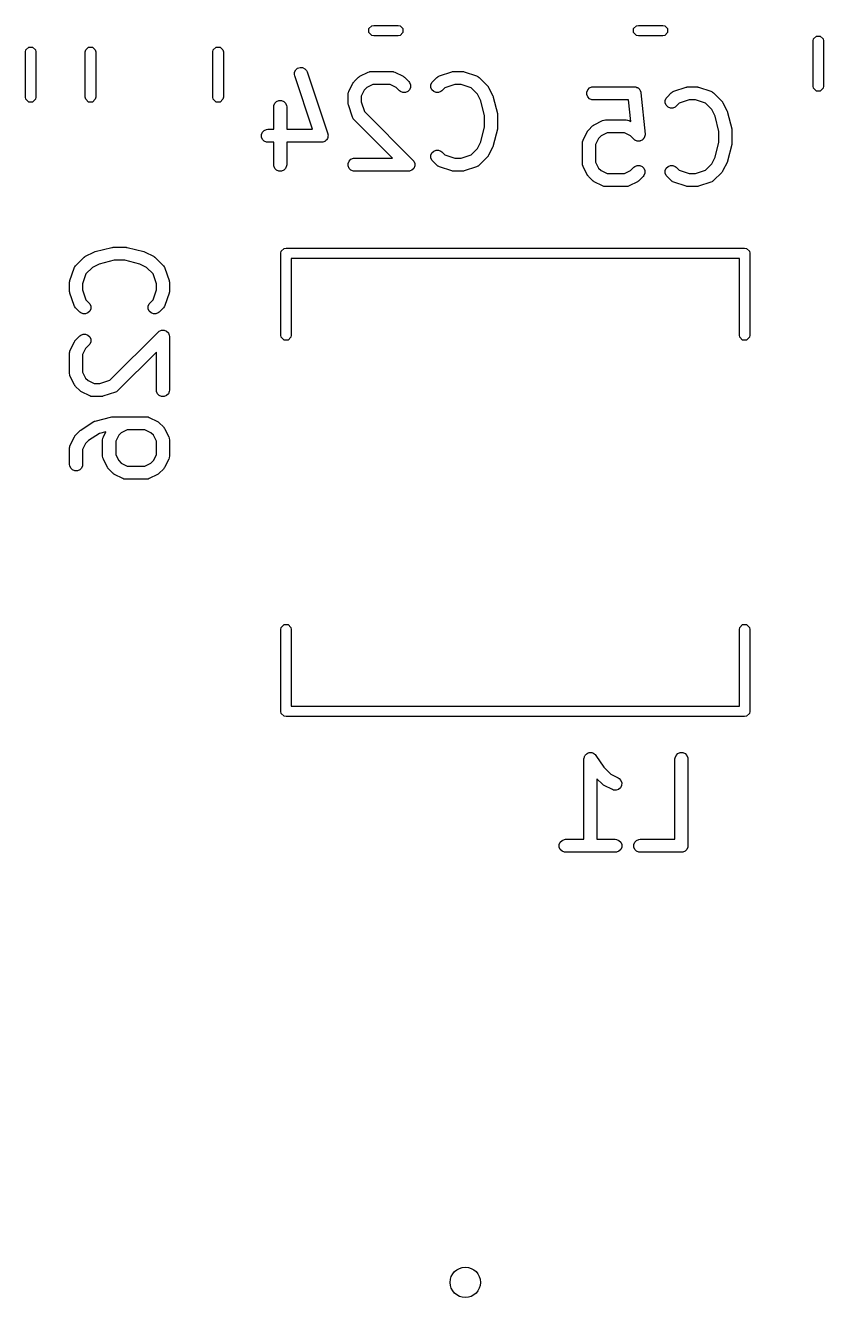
# Model space of a CAD drawing. Extents: x 0.21 to 3.35, y 0.3 to 2.56.
# Drawn here: x 1.012 to 1.373, y 0.405 to 0.982 of the extents above; entities that cross this region are included whole.
import ezdxf

# ---------------------------------------------------------------- set-up
doc = ezdxf.new("R2010")
doc.units = 0
doc.header["$MEASUREMENT"] = 0
doc.layers.add('BLACK', color=7, linetype='CONTINUOUS')

msp = doc.modelspace()

# ---------------------------------------------------------------- linework, layer by layer
at = {"layer": 'BLACK', "linetype": 'CONTINUOUS'}
for p, q in [((1.16728, 0.98083), (1.16856, 0.9821)), ((1.16856, 0.9821), (1.16947, 0.98228)), ((1.16947, 0.98228), (1.18053, 0.98228)), ((1.18053, 0.98228), (1.18144, 0.9821)), ((1.18144, 0.9821), (1.18272, 0.98083)), ((1.28728, 0.98083), (1.28856, 0.9821)), ((1.28856, 0.9821), (1.28947, 0.98228)), ((1.28947, 0.98228), (1.30053, 0.98228)), ((1.30053, 0.98228), (1.30144, 0.9821)), ((1.30144, 0.9821), (1.30272, 0.98083)), ((1.16728, 0.97902), (1.16728, 0.98083)), ((1.16856, 0.97774), (1.16728, 0.97902)), ((1.16947, 0.97756), (1.16856, 0.97774)), ((1.18053, 0.97756), (1.16947, 0.97756)), ((1.18144, 0.97774), (1.18053, 0.97756)), ((1.18272, 0.97902), (1.18144, 0.97774)), ((1.18272, 0.98083), (1.18272, 0.97902)), ((1.28728, 0.97902), (1.28728, 0.98083)), ((1.28856, 0.97774), (1.28728, 0.97902)), ((1.28947, 0.97756), (1.28856, 0.97774)), ((1.30053, 0.97756), (1.28947, 0.97756)), ((1.30144, 0.97774), (1.30053, 0.97756)), ((1.30272, 0.97902), (1.30144, 0.97774)), ((1.30272, 0.98083), (1.30272, 0.97902)), ((1.3687, 0.97529), (1.36888, 0.97619)), ((1.36888, 0.97619), (1.37016, 0.97747)), ((1.37016, 0.97747), (1.37197, 0.97747)), ((1.37197, 0.97747), (1.37325, 0.97619)), ((1.37325, 0.97619), (1.37343, 0.97529)), ((1.01157, 0.97029), (1.01175, 0.97119)), ((1.01157, 0.94971), (1.01157, 0.97029)), ((1.01175, 0.97119), (1.01303, 0.97247)), ((1.01303, 0.97247), (1.01484, 0.97247)), ((1.01484, 0.97247), (1.01612, 0.97119)), ((1.01612, 0.97119), (1.0163, 0.97029)), ((1.0163, 0.97029), (1.0163, 0.94971)), ((1.0387, 0.97029), (1.03888, 0.97119)), ((1.0387, 0.94971), (1.0387, 0.97029)), ((1.03888, 0.97119), (1.04016, 0.97247)), ((1.04016, 0.97247), (1.04197, 0.97247)), ((1.04197, 0.97247), (1.04325, 0.97119)), ((1.04325, 0.97119), (1.04343, 0.97029)), ((1.04343, 0.97029), (1.04343, 0.94971)), ((1.09657, 0.97029), (1.09675, 0.97119)), ((1.09657, 0.94971), (1.09657, 0.97029)), ((1.09675, 0.97119), (1.09803, 0.97247)), ((1.09803, 0.97247), (1.09984, 0.97247)), ((1.09984, 0.97247), (1.10112, 0.97119)), ((1.10112, 0.97119), (1.1013, 0.97029)), ((1.1013, 0.97029), (1.1013, 0.94971)), ((1.3687, 0.95471), (1.3687, 0.97529)), ((1.37343, 0.97529), (1.37343, 0.95471)), ((1.13351, 0.95997), (1.13359, 0.96112)), ((1.13364, 0.9594), (1.13351, 0.95997)), ((1.13359, 0.96112), (1.13411, 0.96215)), ((1.14172, 0.93517), (1.13364, 0.9594)), ((1.13411, 0.96215), (1.13498, 0.9629)), ((1.13498, 0.9629), (1.13607, 0.96327)), ((1.13607, 0.96327), (1.13722, 0.96319)), ((1.13722, 0.96319), (1.13825, 0.96267)), ((1.13825, 0.96267), (1.13901, 0.9618)), ((1.13901, 0.9618), (1.13924, 0.96127)), ((1.13924, 0.96127), (1.14862, 0.93315)), ((1.1606, 0.9568), (1.16248, 0.95868)), ((1.16248, 0.95868), (1.1627, 0.95886)), ((1.1627, 0.95886), (1.16275, 0.95892)), ((1.16275, 0.95892), (1.16284, 0.95898)), ((1.16284, 0.95898), (1.16292, 0.95904)), ((1.16292, 0.95904), (1.163, 0.95907)), ((1.163, 0.95907), (1.16324, 0.95923)), ((1.16324, 0.95923), (1.16699, 0.9611)), ((1.16699, 0.9611), (1.16753, 0.96131)), ((1.16753, 0.96131), (1.16764, 0.96132)), ((1.16764, 0.96132), (1.16774, 0.96136)), ((1.16774, 0.96136), (1.16831, 0.96142)), ((1.16831, 0.96142), (1.17769, 0.96142)), ((1.17769, 0.96142), (1.17826, 0.96136)), ((1.17826, 0.96136), (1.17836, 0.96132)), ((1.17836, 0.96132), (1.17847, 0.96131)), ((1.17847, 0.96131), (1.17901, 0.9611)), ((1.17901, 0.9611), (1.18276, 0.95923)), ((1.18276, 0.95923), (1.183, 0.95907)), ((1.183, 0.95907), (1.18308, 0.95904)), ((1.18308, 0.95904), (1.18316, 0.95898)), ((1.18316, 0.95898), (1.18325, 0.95892)), ((1.18325, 0.95892), (1.1833, 0.95886)), ((1.1833, 0.95886), (1.18352, 0.95868)), ((1.18352, 0.95868), (1.1854, 0.9568)), ((1.19622, 0.9568), (1.1981, 0.95868)), ((1.1981, 0.95868), (1.19854, 0.95904)), ((1.19854, 0.95904), (1.19864, 0.95908)), ((1.19864, 0.95908), (1.19872, 0.95915)), ((1.19872, 0.95915), (1.19925, 0.95939)), ((1.19925, 0.95939), (1.20487, 0.96127)), ((1.20487, 0.96127), (1.20516, 0.96133)), ((1.20516, 0.96133), (1.20523, 0.96136)), ((1.20523, 0.96136), (1.20534, 0.96137)), ((1.20534, 0.96137), (1.20544, 0.96139)), ((1.20544, 0.96139), (1.20552, 0.96139)), ((1.20552, 0.96139), (1.20581, 0.96142)), ((1.20581, 0.96142), (1.20956, 0.96142)), ((1.20956, 0.96142), (1.20985, 0.96139)), ((1.20985, 0.96139), (1.20993, 0.96139)), ((1.20993, 0.96139), (1.21003, 0.96137)), ((1.21003, 0.96137), (1.21013, 0.96136)), ((1.21013, 0.96136), (1.21021, 0.96133)), ((1.21021, 0.96133), (1.21049, 0.96127)), ((1.21049, 0.96127), (1.21612, 0.95939)), ((1.21612, 0.95939), (1.21664, 0.95915)), ((1.21664, 0.95915), (1.21672, 0.95908)), ((1.21672, 0.95908), (1.21682, 0.95904)), ((1.21682, 0.95904), (1.21727, 0.95868)), ((1.21727, 0.95868), (1.22102, 0.95493)), ((1.15817, 0.95229), (1.16005, 0.95603)), ((1.16005, 0.95603), (1.1602, 0.95628)), ((1.1602, 0.95628), (1.16023, 0.95635)), ((1.16023, 0.95635), (1.1603, 0.95644)), ((1.1603, 0.95644), (1.16036, 0.95652)), ((1.16036, 0.95652), (1.16042, 0.95658)), ((1.16042, 0.95658), (1.1606, 0.9568)), ((1.16512, 0.95297), (1.16377, 0.95027)), ((1.16631, 0.95416), (1.16512, 0.95297)), ((1.16901, 0.95551), (1.16631, 0.95416)), ((1.17699, 0.95551), (1.16901, 0.95551)), ((1.17969, 0.95416), (1.17699, 0.95551)), ((1.18122, 0.95263), (1.17969, 0.95416)), ((1.18167, 0.95226), (1.18122, 0.95263)), ((1.18577, 0.95307), (1.18495, 0.95226)), ((1.1854, 0.9568), (1.18577, 0.95635)), ((1.18577, 0.95635), (1.18621, 0.95529)), ((1.18621, 0.95414), (1.18577, 0.95307)), ((1.18621, 0.95529), (1.18621, 0.95414)), ((1.19541, 0.95529), (1.19585, 0.95635)), ((1.19541, 0.95414), (1.19541, 0.95529)), ((1.19585, 0.95307), (1.19541, 0.95414)), ((1.19585, 0.95635), (1.19622, 0.9568)), ((1.19667, 0.95226), (1.19585, 0.95307)), ((1.2004, 0.95263), (1.19995, 0.95226)), ((1.20178, 0.95401), (1.2004, 0.95263)), ((1.20629, 0.95551), (1.20178, 0.95401)), ((1.20908, 0.95551), (1.20629, 0.95551)), ((1.21359, 0.95401), (1.20908, 0.95551)), ((1.2165, 0.95109), (1.21359, 0.95401)), ((1.22102, 0.95493), (1.22121, 0.9547)), ((1.22121, 0.9547), (1.22126, 0.95465)), ((1.22126, 0.95465), (1.22132, 0.95456)), ((1.22132, 0.95456), (1.22139, 0.95448)), ((1.22139, 0.95448), (1.22142, 0.95441)), ((1.22142, 0.95441), (1.22157, 0.95416)), ((1.22157, 0.95416), (1.22345, 0.95041)), ((1.26605, 0.95204), (1.26649, 0.9531)), ((1.26649, 0.9531), (1.2673, 0.95392)), ((1.2673, 0.95392), (1.26837, 0.95436)), ((1.26837, 0.95436), (1.26894, 0.95442)), ((1.26894, 0.95442), (1.28769, 0.95442)), ((1.28769, 0.95442), (1.2879, 0.9544)), ((1.2879, 0.9544), (1.28797, 0.9544)), ((1.28797, 0.9544), (1.28804, 0.95438)), ((1.28804, 0.95438), (1.28826, 0.95436)), ((1.28826, 0.95436), (1.28866, 0.95419)), ((1.28866, 0.95419), (1.28908, 0.95407)), ((1.28908, 0.95407), (1.28919, 0.95398)), ((1.28919, 0.95398), (1.28933, 0.95392)), ((1.28933, 0.95392), (1.28963, 0.95361)), ((1.28963, 0.95361), (1.28997, 0.95334)), ((1.28997, 0.95334), (1.29004, 0.95321)), ((1.29004, 0.95321), (1.29014, 0.9531)), ((1.29014, 0.9531), (1.29031, 0.95271)), ((1.29031, 0.95271), (1.29051, 0.95233)), ((1.30497, 0.95215), (1.3055, 0.95239)), ((1.3055, 0.95239), (1.31113, 0.95427)), ((1.31113, 0.95427), (1.31141, 0.95433)), ((1.31141, 0.95433), (1.31148, 0.95436)), ((1.31148, 0.95436), (1.31159, 0.95437)), ((1.31159, 0.95437), (1.31169, 0.95439)), ((1.31169, 0.95439), (1.31177, 0.95439)), ((1.31177, 0.95439), (1.31206, 0.95442)), ((1.31206, 0.95442), (1.31581, 0.95442)), ((1.31581, 0.95442), (1.3161, 0.95439)), ((1.3161, 0.95439), (1.31618, 0.95439)), ((1.31618, 0.95439), (1.31628, 0.95437)), ((1.31628, 0.95437), (1.31639, 0.95436)), ((1.31639, 0.95436), (1.31646, 0.95433)), ((1.31646, 0.95433), (1.31674, 0.95427)), ((1.31674, 0.95427), (1.32237, 0.95239)), ((1.32237, 0.95239), (1.3229, 0.95215)), ((1.36888, 0.95381), (1.3687, 0.95471)), ((1.37016, 0.95253), (1.36888, 0.95381)), ((1.37197, 0.95253), (1.37016, 0.95253)), ((1.37325, 0.95381), (1.37197, 0.95253)), ((1.37343, 0.95471), (1.37325, 0.95381)), ((1.01175, 0.94881), (1.01157, 0.94971)), ((1.01303, 0.94753), (1.01175, 0.94881)), ((1.01484, 0.94753), (1.01303, 0.94753)), ((1.01612, 0.94881), (1.01484, 0.94753)), ((1.0163, 0.94971), (1.01612, 0.94881)), ((1.03888, 0.94881), (1.0387, 0.94971)), ((1.04016, 0.94753), (1.03888, 0.94881)), ((1.04197, 0.94753), (1.04016, 0.94753)), ((1.04325, 0.94881), (1.04197, 0.94753)), ((1.04343, 0.94971), (1.04325, 0.94881)), ((1.09675, 0.94881), (1.09657, 0.94971)), ((1.09803, 0.94753), (1.09675, 0.94881)), ((1.09984, 0.94753), (1.09803, 0.94753)), ((1.10112, 0.94881), (1.09984, 0.94753)), ((1.1013, 0.94971), (1.10112, 0.94881)), ((1.12417, 0.94592), (1.12461, 0.94698)), ((1.12461, 0.94698), (1.12543, 0.9478)), ((1.12543, 0.9478), (1.12649, 0.94824)), ((1.12649, 0.94824), (1.12764, 0.94824)), ((1.12764, 0.94824), (1.12871, 0.9478)), ((1.12871, 0.9478), (1.12952, 0.94698)), ((1.12952, 0.94698), (1.12996, 0.94592)), ((1.15786, 0.95096), (1.15792, 0.95154)), ((1.15786, 0.94722), (1.15786, 0.95096)), ((1.15789, 0.94692), (1.15786, 0.94722)), ((1.15788, 0.94685), (1.15789, 0.94692)), ((1.15791, 0.94674), (1.15788, 0.94685)), ((1.15792, 0.94664), (1.15791, 0.94674)), ((1.15792, 0.95154), (1.15796, 0.95164)), ((1.15795, 0.94657), (1.15792, 0.94664)), ((1.15801, 0.94628), (1.15795, 0.94657)), ((1.15796, 0.95164), (1.15797, 0.95174)), ((1.15797, 0.95174), (1.15817, 0.95229)), ((1.16377, 0.95027), (1.16377, 0.94769)), ((1.16377, 0.94769), (1.16527, 0.94319)), ((1.18274, 0.95182), (1.18167, 0.95226)), ((1.18389, 0.95182), (1.18274, 0.95182)), ((1.18495, 0.95226), (1.18389, 0.95182)), ((1.19773, 0.95182), (1.19667, 0.95226)), ((1.19889, 0.95182), (1.19773, 0.95182)), ((1.19995, 0.95226), (1.19889, 0.95182)), ((1.21802, 0.94806), (1.2165, 0.95109)), ((1.21973, 0.94123), (1.21802, 0.94806)), ((1.22345, 0.95041), (1.22346, 0.95037)), ((1.22346, 0.95037), (1.22348, 0.95035)), ((1.22348, 0.95035), (1.22356, 0.95011)), ((1.22356, 0.95011), (1.22365, 0.94987)), ((1.22365, 0.94987), (1.22366, 0.94985)), ((1.22366, 0.94985), (1.22367, 0.94981)), ((1.22367, 0.94981), (1.22555, 0.94231)), ((1.26605, 0.95089), (1.26605, 0.95204)), ((1.26649, 0.94982), (1.26605, 0.95089)), ((1.2673, 0.94901), (1.26649, 0.94982)), ((1.26837, 0.94857), (1.2673, 0.94901)), ((1.26894, 0.94851), (1.26837, 0.94857)), ((1.28502, 0.94851), (1.26894, 0.94851)), ((1.28599, 0.93874), (1.28502, 0.94851)), ((1.29051, 0.95233), (1.29056, 0.95211)), ((1.29056, 0.95211), (1.29058, 0.95204)), ((1.29058, 0.95204), (1.29058, 0.95197)), ((1.29058, 0.95197), (1.29063, 0.95176)), ((1.29063, 0.95176), (1.2925, 0.93301)), ((1.30167, 0.94829), (1.30211, 0.94935)), ((1.30167, 0.94714), (1.30167, 0.94829)), ((1.30211, 0.94607), (1.30167, 0.94714)), ((1.30211, 0.94935), (1.30247, 0.9498)), ((1.30247, 0.9498), (1.30435, 0.95168)), ((1.30435, 0.95168), (1.3048, 0.95204)), ((1.3048, 0.95204), (1.30489, 0.95208)), ((1.30489, 0.95208), (1.30497, 0.95215)), ((1.30803, 0.94701), (1.30665, 0.94563)), ((1.31254, 0.94851), (1.30803, 0.94701)), ((1.31533, 0.94851), (1.31254, 0.94851)), ((1.31984, 0.94701), (1.31533, 0.94851)), ((1.32276, 0.94409), (1.31984, 0.94701)), ((1.3229, 0.95215), (1.32298, 0.95208)), ((1.32298, 0.95208), (1.32308, 0.95204)), ((1.32308, 0.95204), (1.32352, 0.95168)), ((1.32352, 0.95168), (1.32727, 0.94793)), ((1.32727, 0.94793), (1.32746, 0.9477)), ((1.32746, 0.9477), (1.32752, 0.94765)), ((1.32752, 0.94765), (1.32757, 0.94756)), ((1.32757, 0.94756), (1.32764, 0.94748)), ((1.32764, 0.94748), (1.32767, 0.94741)), ((1.32767, 0.94741), (1.32783, 0.94716)), ((1.32783, 0.94716), (1.3297, 0.94341)), ((1.12412, 0.94534), (1.12417, 0.94592)), ((1.12412, 0.93517), (1.12412, 0.94534)), ((1.12996, 0.94592), (1.13002, 0.94534)), ((1.13002, 0.94534), (1.13002, 0.93517)), ((1.15989, 0.94066), (1.15801, 0.94628)), ((1.16527, 0.94319), (1.18727, 0.92118)), ((1.21973, 0.93633), (1.21973, 0.94123)), ((1.22555, 0.94231), (1.22556, 0.94221)), ((1.22556, 0.94221), (1.22558, 0.94217)), ((1.22558, 0.94217), (1.2256, 0.94195)), ((1.2256, 0.94195), (1.22563, 0.94173)), ((1.22563, 0.94173), (1.22562, 0.94169)), ((1.22562, 0.94169), (1.22563, 0.94159)), ((1.22563, 0.94159), (1.22563, 0.93597)), ((1.30292, 0.94526), (1.30211, 0.94607)), ((1.30399, 0.94482), (1.30292, 0.94526)), ((1.30514, 0.94482), (1.30399, 0.94482)), ((1.3062, 0.94526), (1.30514, 0.94482)), ((1.30665, 0.94563), (1.3062, 0.94526)), ((1.32427, 0.94106), (1.32276, 0.94409)), ((1.32598, 0.93423), (1.32427, 0.94106)), ((1.3297, 0.94341), (1.32972, 0.94337)), ((1.32972, 0.94337), (1.32973, 0.94335)), ((1.32973, 0.94335), (1.32981, 0.94311)), ((1.32981, 0.94311), (1.32991, 0.94287)), ((1.32991, 0.94287), (1.32991, 0.94285)), ((1.32991, 0.94285), (1.32992, 0.94281)), ((1.32992, 0.94281), (1.3318, 0.93531)), ((1.1198, 0.93467), (1.12087, 0.93511)), ((1.12087, 0.93511), (1.12144, 0.93517)), ((1.12144, 0.93517), (1.12412, 0.93517)), ((1.13002, 0.93517), (1.14172, 0.93517)), ((1.16012, 0.94013), (1.15989, 0.94066)), ((1.16019, 0.94005), (1.16012, 0.94013)), ((1.16023, 0.93995), (1.16019, 0.94005)), ((1.1606, 0.9395), (1.16023, 0.93995)), ((1.17806, 0.92205), (1.1606, 0.9395)), ((1.21802, 0.9295), (1.21973, 0.93633)), ((1.22555, 0.93525), (1.22367, 0.92775)), ((1.22556, 0.93535), (1.22555, 0.93525)), ((1.22558, 0.93539), (1.22556, 0.93535)), ((1.2256, 0.93561), (1.22558, 0.93539)), ((1.22563, 0.93582), (1.2256, 0.93561)), ((1.22563, 0.93597), (1.22562, 0.93587)), ((1.22562, 0.93587), (1.22563, 0.93582)), ((1.26685, 0.9348), (1.26873, 0.93668)), ((1.26873, 0.93668), (1.26895, 0.93686)), ((1.26895, 0.93686), (1.26901, 0.93692)), ((1.26901, 0.93692), (1.26909, 0.93698)), ((1.26909, 0.93698), (1.26918, 0.93705)), ((1.26918, 0.93705), (1.26925, 0.93708)), ((1.26925, 0.93708), (1.2695, 0.93723)), ((1.2695, 0.93723), (1.27324, 0.93911)), ((1.27324, 0.93911), (1.27379, 0.93931)), ((1.27379, 0.93931), (1.27389, 0.93932)), ((1.27389, 0.93932), (1.27399, 0.93936)), ((1.27399, 0.93936), (1.27457, 0.93942)), ((1.27457, 0.93942), (1.28394, 0.93942)), ((1.28394, 0.93942), (1.28452, 0.93936)), ((1.28452, 0.93936), (1.28461, 0.93932)), ((1.28461, 0.93932), (1.28472, 0.93931)), ((1.28472, 0.93931), (1.28526, 0.93911)), ((1.28526, 0.93911), (1.28599, 0.93874)), ((1.3318, 0.93531), (1.33181, 0.93521)), ((1.33181, 0.93521), (1.33183, 0.93517)), ((1.33183, 0.93517), (1.33185, 0.93495)), ((1.11855, 0.93279), (1.11899, 0.93386)), ((1.11855, 0.93164), (1.11855, 0.93279)), ((1.11899, 0.93058), (1.11855, 0.93164)), ((1.11899, 0.93386), (1.1198, 0.93467)), ((1.1198, 0.92976), (1.11899, 0.93058)), ((1.12087, 0.92932), (1.1198, 0.92976)), ((1.12144, 0.92926), (1.12087, 0.92932)), ((1.12412, 0.92926), (1.12144, 0.92926)), ((1.12412, 0.91909), (1.12412, 0.92926)), ((1.14582, 0.92926), (1.13002, 0.92926)), ((1.13002, 0.92926), (1.13002, 0.91909)), ((1.14611, 0.92929), (1.14582, 0.92926)), ((1.14619, 0.92929), (1.14611, 0.92929)), ((1.14624, 0.92931), (1.14619, 0.92929)), ((1.14639, 0.92932), (1.14624, 0.92931)), ((1.14683, 0.9295), (1.14639, 0.92932)), ((1.14728, 0.92965), (1.14683, 0.9295)), ((1.14736, 0.92972), (1.14728, 0.92965)), ((1.14746, 0.92976), (1.14736, 0.92972)), ((1.14779, 0.9301), (1.14746, 0.92976)), ((1.14815, 0.93041), (1.14779, 0.9301)), ((1.1482, 0.9305), (1.14815, 0.93041)), ((1.14827, 0.93058), (1.1482, 0.9305)), ((1.14845, 0.93101), (1.14827, 0.93058)), ((1.14866, 0.93144), (1.14845, 0.93101)), ((1.14862, 0.93315), (1.14868, 0.93287)), ((1.14867, 0.93154), (1.14866, 0.93144)), ((1.14871, 0.93164), (1.14867, 0.93154)), ((1.14868, 0.93287), (1.14871, 0.93279)), ((1.14871, 0.93279), (1.14871, 0.93273)), ((1.14871, 0.93273), (1.14875, 0.93259)), ((1.14875, 0.93259), (1.14871, 0.93211)), ((1.14871, 0.93211), (1.14871, 0.93164)), ((1.2165, 0.92647), (1.21802, 0.9295)), ((1.26411, 0.92897), (1.26417, 0.92954)), ((1.26417, 0.92954), (1.26421, 0.92964)), ((1.26421, 0.92964), (1.26422, 0.92975)), ((1.26422, 0.92975), (1.26443, 0.93029)), ((1.26443, 0.93029), (1.2663, 0.93404)), ((1.2663, 0.93404), (1.26646, 0.93428)), ((1.26646, 0.93428), (1.26649, 0.93436)), ((1.26649, 0.93436), (1.26655, 0.93444)), ((1.26655, 0.93444), (1.26661, 0.93453)), ((1.26661, 0.93453), (1.26667, 0.93458)), ((1.26667, 0.93458), (1.26685, 0.9348)), ((1.27137, 0.93097), (1.27002, 0.92827)), ((1.27256, 0.93216), (1.27137, 0.93097)), ((1.27526, 0.93351), (1.27256, 0.93216)), ((1.28324, 0.93351), (1.27526, 0.93351)), ((1.28594, 0.93216), (1.28324, 0.93351)), ((1.28748, 0.93063), (1.28594, 0.93216)), ((1.28792, 0.93026), (1.28748, 0.93063)), ((1.28806, 0.9302), (1.28792, 0.93026)), ((1.28818, 0.93011), (1.28806, 0.9302)), ((1.28859, 0.92999), (1.28818, 0.93011)), ((1.28899, 0.92982), (1.28859, 0.92999)), ((1.28914, 0.92982), (1.28899, 0.92982)), ((1.28928, 0.92978), (1.28914, 0.92982)), ((1.28971, 0.92982), (1.28928, 0.92978)), ((1.29014, 0.92982), (1.28971, 0.92982)), ((1.29028, 0.92988), (1.29014, 0.92982)), ((1.29042, 0.92989), (1.29028, 0.92988)), ((1.29081, 0.9301), (1.29042, 0.92989)), ((1.2912, 0.93026), (1.29081, 0.9301)), ((1.29131, 0.93037), (1.2912, 0.93026)), ((1.29144, 0.93044), (1.29131, 0.93037)), ((1.29171, 0.93077), (1.29144, 0.93044)), ((1.29202, 0.93108), (1.29171, 0.93077)), ((1.29208, 0.93121), (1.29202, 0.93108)), ((1.29217, 0.93133), (1.29208, 0.93121)), ((1.29229, 0.93174), (1.29217, 0.93133)), ((1.29246, 0.93214), (1.29229, 0.93174)), ((1.2925, 0.93243), (1.29246, 0.93229)), ((1.29246, 0.93229), (1.29246, 0.93214)), ((1.2925, 0.93301), (1.2925, 0.93243)), ((1.32427, 0.9225), (1.32598, 0.92933)), ((1.32598, 0.92933), (1.32598, 0.93423)), ((1.33185, 0.93495), (1.33188, 0.93473)), ((1.33188, 0.93473), (1.33188, 0.93469)), ((1.33188, 0.93469), (1.33189, 0.93459)), ((1.33189, 0.93459), (1.33189, 0.92897)), ((1.19541, 0.92342), (1.19585, 0.92448)), ((1.19585, 0.92448), (1.19667, 0.9253)), ((1.19667, 0.9253), (1.19773, 0.92574)), ((1.19773, 0.92574), (1.19889, 0.92574)), ((1.19889, 0.92574), (1.19995, 0.9253)), ((1.19995, 0.9253), (1.2004, 0.92493)), ((1.2004, 0.92493), (1.20178, 0.92355)), ((1.20178, 0.92355), (1.20629, 0.92205)), ((1.20908, 0.92205), (1.21359, 0.92355)), ((1.21359, 0.92355), (1.2165, 0.92647)), ((1.22345, 0.92715), (1.22157, 0.9234)), ((1.22346, 0.92719), (1.22345, 0.92715)), ((1.22348, 0.92721), (1.22346, 0.92719)), ((1.22356, 0.92745), (1.22348, 0.92721)), ((1.22365, 0.92769), (1.22356, 0.92745)), ((1.22366, 0.92771), (1.22365, 0.92769)), ((1.22367, 0.92775), (1.22366, 0.92771)), ((1.26411, 0.91959), (1.26411, 0.92897)), ((1.27002, 0.92827), (1.27002, 0.92029)), ((1.3318, 0.92825), (1.32992, 0.92075)), ((1.33181, 0.92835), (1.3318, 0.92825)), ((1.33183, 0.92839), (1.33181, 0.92835)), ((1.33185, 0.92861), (1.33183, 0.92839)), ((1.33188, 0.92882), (1.33185, 0.92861)), ((1.33189, 0.92897), (1.33188, 0.92887)), ((1.33188, 0.92887), (1.33188, 0.92882)), ((1.12417, 0.91852), (1.12412, 0.91909)), ((1.12461, 0.91745), (1.12417, 0.91852)), ((1.12996, 0.91852), (1.12952, 0.91745)), ((1.13002, 0.91909), (1.12996, 0.91852)), ((1.15792, 0.91967), (1.15836, 0.92073)), ((1.15792, 0.91852), (1.15792, 0.91967)), ((1.15836, 0.91745), (1.15792, 0.91852)), ((1.15836, 0.92073), (1.15917, 0.92155)), ((1.15917, 0.92155), (1.16024, 0.92199)), ((1.16024, 0.92199), (1.16081, 0.92205)), ((1.16081, 0.92205), (1.17806, 0.92205)), ((1.18727, 0.92118), (1.18764, 0.92073)), ((1.18764, 0.92073), (1.18808, 0.91967)), ((1.18808, 0.91852), (1.18764, 0.91745)), ((1.18808, 0.91967), (1.18808, 0.91852)), ((1.19541, 0.92227), (1.19541, 0.92342)), ((1.19585, 0.9212), (1.19541, 0.92227)), ((1.19622, 0.92076), (1.19585, 0.9212)), ((1.1981, 0.91888), (1.19622, 0.92076)), ((1.19854, 0.91851), (1.1981, 0.91888)), ((1.19864, 0.91847), (1.19854, 0.91851)), ((1.19872, 0.9184), (1.19864, 0.91847)), ((1.19925, 0.91817), (1.19872, 0.9184)), ((1.20487, 0.91629), (1.19925, 0.91817)), ((1.20629, 0.92205), (1.20908, 0.92205)), ((1.21612, 0.91817), (1.21049, 0.91629)), ((1.21664, 0.9184), (1.21612, 0.91817)), ((1.21672, 0.91847), (1.21664, 0.9184)), ((1.21682, 0.91851), (1.21672, 0.91847)), ((1.21727, 0.91888), (1.21682, 0.91851)), ((1.22102, 0.92263), (1.21727, 0.91888)), ((1.22121, 0.92286), (1.22102, 0.92263)), ((1.22126, 0.92291), (1.22121, 0.92286)), ((1.22132, 0.923), (1.22126, 0.92291)), ((1.22139, 0.92308), (1.22132, 0.923)), ((1.22142, 0.92315), (1.22139, 0.92308)), ((1.22157, 0.9234), (1.22142, 0.92315)), ((1.26417, 0.91902), (1.26411, 0.91959)), ((1.26421, 0.91892), (1.26417, 0.91902)), ((1.26422, 0.91881), (1.26421, 0.91892)), ((1.26443, 0.91827), (1.26422, 0.91881)), ((1.2663, 0.91452), (1.26443, 0.91827)), ((1.27002, 0.92029), (1.27137, 0.91759)), ((1.28594, 0.9164), (1.28748, 0.91793)), ((1.28748, 0.91793), (1.28792, 0.9183)), ((1.28792, 0.9183), (1.28899, 0.91874)), ((1.28899, 0.91874), (1.29014, 0.91874)), ((1.29014, 0.91874), (1.2912, 0.9183)), ((1.2912, 0.9183), (1.29202, 0.91748)), ((1.30211, 0.91748), (1.30292, 0.9183)), ((1.30292, 0.9183), (1.30399, 0.91874)), ((1.30399, 0.91874), (1.30514, 0.91874)), ((1.30514, 0.91874), (1.3062, 0.9183)), ((1.3062, 0.9183), (1.30665, 0.91793)), ((1.30665, 0.91793), (1.30803, 0.91655)), ((1.31984, 0.91655), (1.32276, 0.91947)), ((1.32276, 0.91947), (1.32427, 0.9225)), ((1.3297, 0.92015), (1.32783, 0.9164)), ((1.32972, 0.92019), (1.3297, 0.92015)), ((1.32973, 0.92021), (1.32972, 0.92019)), ((1.32981, 0.92045), (1.32973, 0.92021)), ((1.32991, 0.92069), (1.32981, 0.92045)), ((1.32992, 0.92075), (1.32991, 0.92071)), ((1.32991, 0.92071), (1.32991, 0.92069)), ((1.12543, 0.91664), (1.12461, 0.91745)), ((1.12649, 0.9162), (1.12543, 0.91664)), ((1.12764, 0.9162), (1.12649, 0.9162)), ((1.12871, 0.91664), (1.12764, 0.9162)), ((1.12952, 0.91745), (1.12871, 0.91664)), ((1.15917, 0.91664), (1.15836, 0.91745)), ((1.16024, 0.9162), (1.15917, 0.91664)), ((1.16081, 0.91614), (1.16024, 0.9162)), ((1.18519, 0.91614), (1.16081, 0.91614)), ((1.18576, 0.9162), (1.18519, 0.91614)), ((1.18607, 0.91633), (1.18576, 0.9162)), ((1.18683, 0.91664), (1.18607, 0.91633)), ((1.18764, 0.91745), (1.18683, 0.91664)), ((1.20516, 0.91623), (1.20487, 0.91629)), ((1.20523, 0.9162), (1.20516, 0.91623)), ((1.20534, 0.91619), (1.20523, 0.9162)), ((1.20544, 0.91616), (1.20534, 0.91619)), ((1.20552, 0.91617), (1.20544, 0.91616)), ((1.20581, 0.91614), (1.20552, 0.91617)), ((1.20956, 0.91614), (1.20581, 0.91614)), ((1.20985, 0.91617), (1.20956, 0.91614)), ((1.20993, 0.91616), (1.20985, 0.91617)), ((1.21003, 0.91619), (1.20993, 0.91616)), ((1.21013, 0.9162), (1.21003, 0.91619)), ((1.21021, 0.91623), (1.21013, 0.9162)), ((1.21049, 0.91629), (1.21021, 0.91623)), ((1.26646, 0.91427), (1.2663, 0.91452)), ((1.26649, 0.9142), (1.26646, 0.91427)), ((1.26655, 0.91412), (1.26649, 0.9142)), ((1.26661, 0.91403), (1.26655, 0.91412)), ((1.26667, 0.91398), (1.26661, 0.91403)), ((1.26685, 0.91376), (1.26667, 0.91398)), ((1.26873, 0.91188), (1.26685, 0.91376)), ((1.27137, 0.91759), (1.27256, 0.9164)), ((1.27256, 0.9164), (1.27526, 0.91505)), ((1.27526, 0.91505), (1.28324, 0.91505)), ((1.28324, 0.91505), (1.28594, 0.9164)), ((1.29165, 0.91376), (1.28978, 0.91188)), ((1.29202, 0.9142), (1.29165, 0.91376)), ((1.29202, 0.91748), (1.29246, 0.91642)), ((1.29246, 0.91527), (1.29202, 0.9142)), ((1.29246, 0.91642), (1.29246, 0.91527)), ((1.30167, 0.91642), (1.30211, 0.91748)), ((1.30167, 0.91527), (1.30167, 0.91642)), ((1.30211, 0.9142), (1.30167, 0.91527)), ((1.30247, 0.91376), (1.30211, 0.9142)), ((1.30435, 0.91188), (1.30247, 0.91376)), ((1.30803, 0.91655), (1.31254, 0.91505)), ((1.31254, 0.91505), (1.31533, 0.91505)), ((1.31533, 0.91505), (1.31984, 0.91655)), ((1.32727, 0.91563), (1.32352, 0.91188)), ((1.32746, 0.91586), (1.32727, 0.91563)), ((1.32752, 0.91591), (1.32746, 0.91586)), ((1.32757, 0.916), (1.32752, 0.91591)), ((1.32764, 0.91608), (1.32757, 0.916)), ((1.32767, 0.91615), (1.32764, 0.91608)), ((1.32783, 0.9164), (1.32767, 0.91615)), ((1.26895, 0.91169), (1.26873, 0.91188)), ((1.26901, 0.91164), (1.26895, 0.91169)), ((1.26909, 0.91158), (1.26901, 0.91164)), ((1.26918, 0.91151), (1.26909, 0.91158)), ((1.26925, 0.91148), (1.26918, 0.91151)), ((1.2695, 0.91133), (1.26925, 0.91148)), ((1.27324, 0.90945), (1.2695, 0.91133)), ((1.27379, 0.90925), (1.27324, 0.90945)), ((1.27389, 0.90924), (1.27379, 0.90925)), ((1.27399, 0.9092), (1.27389, 0.90924)), ((1.27457, 0.90914), (1.27399, 0.9092)), ((1.28394, 0.90914), (1.27457, 0.90914)), ((1.28452, 0.9092), (1.28394, 0.90914)), ((1.28461, 0.90924), (1.28452, 0.9092)), ((1.28472, 0.90925), (1.28461, 0.90924)), ((1.28526, 0.90945), (1.28472, 0.90925)), ((1.28901, 0.91133), (1.28526, 0.90945)), ((1.28926, 0.91148), (1.28901, 0.91133)), ((1.28933, 0.91151), (1.28926, 0.91148)), ((1.28941, 0.91158), (1.28933, 0.91151)), ((1.2895, 0.91164), (1.28941, 0.91158)), ((1.28955, 0.91169), (1.2895, 0.91164)), ((1.28978, 0.91188), (1.28955, 0.91169)), ((1.3048, 0.91151), (1.30435, 0.91188)), ((1.30489, 0.91147), (1.3048, 0.91151)), ((1.30497, 0.9114), (1.30489, 0.91147)), ((1.3055, 0.91117), (1.30497, 0.9114)), ((1.31113, 0.90929), (1.3055, 0.91117)), ((1.31141, 0.90923), (1.31113, 0.90929)), ((1.31148, 0.9092), (1.31141, 0.90923)), ((1.31159, 0.90919), (1.31148, 0.9092)), ((1.31169, 0.90916), (1.31159, 0.90919)), ((1.31177, 0.90917), (1.31169, 0.90916)), ((1.31206, 0.90914), (1.31177, 0.90917)), ((1.31581, 0.90914), (1.31206, 0.90914)), ((1.3161, 0.90917), (1.31581, 0.90914)), ((1.31618, 0.90916), (1.3161, 0.90917)), ((1.31628, 0.90919), (1.31618, 0.90916)), ((1.31639, 0.9092), (1.31628, 0.90919)), ((1.31646, 0.90923), (1.31639, 0.9092)), ((1.31674, 0.90929), (1.31646, 0.90923)), ((1.32237, 0.91117), (1.31674, 0.90929)), ((1.3229, 0.9114), (1.32237, 0.91117)), ((1.32298, 0.91147), (1.3229, 0.9114)), ((1.32308, 0.91151), (1.32298, 0.91147)), ((1.32352, 0.91188), (1.32308, 0.91151)), ((1.03835, 0.87726), (1.03844, 0.87732)), ((1.03844, 0.87732), (1.03852, 0.87739)), ((1.03852, 0.87739), (1.03859, 0.87742)), ((1.03859, 0.87742), (1.03884, 0.87757)), ((1.03884, 0.87757), (1.04259, 0.87945)), ((1.04259, 0.87945), (1.04263, 0.87946)), ((1.04263, 0.87946), (1.04265, 0.87948)), ((1.04265, 0.87948), (1.04289, 0.87956)), ((1.04289, 0.87956), (1.04313, 0.87965)), ((1.04313, 0.87965), (1.04315, 0.87966)), ((1.04315, 0.87966), (1.04319, 0.87967)), ((1.04319, 0.87967), (1.05069, 0.88155)), ((1.05069, 0.88155), (1.05079, 0.88156)), ((1.05079, 0.88156), (1.05083, 0.88158)), ((1.05083, 0.88158), (1.05105, 0.8816)), ((1.05105, 0.8816), (1.05127, 0.88163)), ((1.05127, 0.88163), (1.05131, 0.88162)), ((1.05131, 0.88162), (1.05141, 0.88163)), ((1.05141, 0.88163), (1.05703, 0.88163)), ((1.05703, 0.88163), (1.05713, 0.88162)), ((1.05713, 0.88162), (1.05718, 0.88163)), ((1.05718, 0.88163), (1.05739, 0.8816)), ((1.05739, 0.8816), (1.05761, 0.88158)), ((1.05761, 0.88158), (1.05765, 0.88156)), ((1.05765, 0.88156), (1.05775, 0.88155)), ((1.05775, 0.88155), (1.06525, 0.87967)), ((1.06525, 0.87967), (1.06529, 0.87966)), ((1.06529, 0.87966), (1.06531, 0.87965)), ((1.06531, 0.87965), (1.06555, 0.87956)), ((1.06555, 0.87956), (1.06579, 0.87948)), ((1.06579, 0.87948), (1.06581, 0.87946)), ((1.06581, 0.87946), (1.06585, 0.87945)), ((1.06585, 0.87945), (1.0696, 0.87757)), ((1.0696, 0.87757), (1.06985, 0.87742)), ((1.06985, 0.87742), (1.06992, 0.87739)), ((1.06992, 0.87739), (1.07, 0.87732)), ((1.07, 0.87732), (1.07009, 0.87726)), ((1.12739, 0.87894), (1.12757, 0.87984)), ((1.12739, 0.84173), (1.12739, 0.87894)), ((1.12757, 0.87984), (1.12885, 0.88112)), ((1.12885, 0.88112), (1.12975, 0.8813)), ((1.12975, 0.8813), (1.33763, 0.8813)), ((1.33763, 0.8813), (1.33853, 0.88112)), ((1.33853, 0.88112), (1.33981, 0.87984)), ((1.33981, 0.87984), (1.33999, 0.87894)), ((1.33999, 0.87894), (1.33999, 0.84173)), ((1.03173, 0.86649), (1.03361, 0.87212)), ((1.03361, 0.87212), (1.03385, 0.87264)), ((1.03385, 0.87264), (1.03392, 0.87272)), ((1.03392, 0.87272), (1.03396, 0.87282)), ((1.03396, 0.87282), (1.03432, 0.87327)), ((1.03432, 0.87327), (1.03807, 0.87702)), ((1.03807, 0.87702), (1.0383, 0.87721)), ((1.0383, 0.87721), (1.03835, 0.87726)), ((1.04191, 0.87251), (1.03899, 0.86959)), ((1.04494, 0.87402), (1.04191, 0.87251)), ((1.05177, 0.87573), (1.04494, 0.87402)), ((1.05667, 0.87573), (1.05177, 0.87573)), ((1.0635, 0.87402), (1.05667, 0.87573)), ((1.06653, 0.87251), (1.0635, 0.87402)), ((1.06945, 0.86959), (1.06653, 0.87251)), ((1.07009, 0.87726), (1.07014, 0.87721)), ((1.07014, 0.87721), (1.07037, 0.87702)), ((1.07037, 0.87702), (1.07412, 0.87327)), ((1.07412, 0.87327), (1.07449, 0.87282)), ((1.07449, 0.87282), (1.07453, 0.87272)), ((1.07453, 0.87272), (1.0746, 0.87264)), ((1.0746, 0.87264), (1.07483, 0.87212)), ((1.07483, 0.87212), (1.07671, 0.86649)), ((1.33526, 0.87657), (1.13211, 0.87657)), ((1.13211, 0.87657), (1.13211, 0.84173)), ((1.33526, 0.84173), (1.33526, 0.87657)), ((1.03158, 0.86556), (1.03161, 0.86585)), ((1.03161, 0.86593), (1.03163, 0.86603)), ((1.03161, 0.86585), (1.03161, 0.86593)), ((1.03163, 0.86603), (1.03164, 0.86613)), ((1.03164, 0.86613), (1.03167, 0.86621)), ((1.03167, 0.86621), (1.03173, 0.86649)), ((1.03899, 0.86959), (1.03749, 0.86508)), ((1.07095, 0.86508), (1.06945, 0.86959)), ((1.07671, 0.86649), (1.07677, 0.86621)), ((1.07677, 0.86621), (1.0768, 0.86613)), ((1.0768, 0.86613), (1.07681, 0.86603)), ((1.07681, 0.86603), (1.07684, 0.86593)), ((1.07684, 0.86593), (1.07683, 0.86585)), ((1.07683, 0.86585), (1.07686, 0.86556)), ((1.03158, 0.86181), (1.03158, 0.86556)), ((1.03161, 0.86152), (1.03158, 0.86181)), ((1.03161, 0.86144), (1.03161, 0.86152)), ((1.03163, 0.86134), (1.03161, 0.86144)), ((1.03164, 0.86123), (1.03163, 0.86134)), ((1.03167, 0.86116), (1.03164, 0.86123)), ((1.03173, 0.86087), (1.03167, 0.86116)), ((1.03361, 0.85525), (1.03173, 0.86087)), ((1.03749, 0.86508), (1.03749, 0.86229)), ((1.03749, 0.86229), (1.03899, 0.85778)), ((1.06945, 0.85778), (1.07095, 0.86229)), ((1.07095, 0.86229), (1.07095, 0.86508)), ((1.07671, 0.86087), (1.07483, 0.85525)), ((1.07677, 0.86116), (1.07671, 0.86087)), ((1.0768, 0.86123), (1.07677, 0.86116)), ((1.07681, 0.86134), (1.0768, 0.86123)), ((1.07684, 0.86144), (1.07681, 0.86134)), ((1.07686, 0.86181), (1.07683, 0.86152)), ((1.07683, 0.86152), (1.07684, 0.86144)), ((1.07686, 0.86556), (1.07686, 0.86181)), ((1.03385, 0.85472), (1.03361, 0.85525)), ((1.03392, 0.85464), (1.03385, 0.85472)), ((1.03396, 0.85454), (1.03392, 0.85464)), ((1.03432, 0.8541), (1.03396, 0.85454)), ((1.03899, 0.85778), (1.04037, 0.8564)), ((1.04037, 0.8564), (1.04074, 0.85595)), ((1.04074, 0.85595), (1.04118, 0.85489)), ((1.04118, 0.85489), (1.04118, 0.85373)), ((1.06726, 0.85489), (1.0677, 0.85595)), ((1.06726, 0.85373), (1.06726, 0.85489)), ((1.0677, 0.85595), (1.06807, 0.8564)), ((1.06807, 0.8564), (1.06945, 0.85778)), ((1.07449, 0.85454), (1.07412, 0.8541)), ((1.07453, 0.85464), (1.07449, 0.85454)), ((1.0746, 0.85472), (1.07453, 0.85464)), ((1.07483, 0.85525), (1.0746, 0.85472)), ((1.0362, 0.85222), (1.03432, 0.8541)), ((1.03665, 0.85185), (1.0362, 0.85222)), ((1.03771, 0.85141), (1.03665, 0.85185)), ((1.03886, 0.85141), (1.03771, 0.85141)), ((1.03993, 0.85185), (1.03886, 0.85141)), ((1.04074, 0.85267), (1.03993, 0.85185)), ((1.04118, 0.85373), (1.04074, 0.85267)), ((1.0677, 0.85267), (1.06726, 0.85373)), ((1.06852, 0.85185), (1.0677, 0.85267)), ((1.06958, 0.85141), (1.06852, 0.85185)), ((1.07073, 0.85141), (1.06958, 0.85141)), ((1.0718, 0.85185), (1.07073, 0.85141)), ((1.07224, 0.85222), (1.0718, 0.85185)), ((1.07412, 0.8541), (1.07224, 0.85222)), ((1.04981, 0.82127), (1.07182, 0.84327)), ((1.07182, 0.84327), (1.07227, 0.84364)), ((1.07227, 0.84364), (1.07302, 0.84395)), ((1.07302, 0.84395), (1.07333, 0.84408)), ((1.07333, 0.84408), (1.07448, 0.84408)), ((1.07448, 0.84408), (1.07555, 0.84364)), ((1.07555, 0.84364), (1.07636, 0.84283)), ((1.07636, 0.84283), (1.07662, 0.84221)), ((1.0319, 0.83501), (1.03377, 0.83876)), ((1.03377, 0.83876), (1.03393, 0.83901)), ((1.03393, 0.83901), (1.03396, 0.83908)), ((1.03396, 0.83908), (1.03402, 0.83916)), ((1.03402, 0.83916), (1.03408, 0.83925)), ((1.03408, 0.83925), (1.03414, 0.8393)), ((1.03414, 0.8393), (1.03432, 0.83952)), ((1.03432, 0.83952), (1.0362, 0.8414)), ((1.0362, 0.8414), (1.03665, 0.84177)), ((1.03665, 0.84177), (1.03771, 0.84221)), ((1.03771, 0.84221), (1.03886, 0.84221)), ((1.04037, 0.83722), (1.03884, 0.83569)), ((1.03886, 0.84221), (1.03993, 0.84177)), ((1.03993, 0.84177), (1.04074, 0.84095)), ((1.04074, 0.83767), (1.04037, 0.83722)), ((1.04074, 0.84095), (1.04118, 0.83989)), ((1.04118, 0.83874), (1.04074, 0.83767)), ((1.04118, 0.83989), (1.04118, 0.83874)), ((1.07662, 0.84221), (1.0768, 0.84176)), ((1.0768, 0.84176), (1.07686, 0.84119)), ((1.07686, 0.84119), (1.07686, 0.81681)), ((1.12757, 0.84083), (1.12739, 0.84173)), ((1.12885, 0.83955), (1.12757, 0.84083)), ((1.13066, 0.83955), (1.12885, 0.83955)), ((1.13193, 0.84083), (1.13066, 0.83955)), ((1.13211, 0.84173), (1.13193, 0.84083)), ((1.33544, 0.84083), (1.33526, 0.84173)), ((1.33672, 0.83955), (1.33544, 0.84083)), ((1.33853, 0.83955), (1.33672, 0.83955)), ((1.33981, 0.84083), (1.33853, 0.83955)), ((1.33999, 0.84173), (1.33981, 0.84083)), ((1.03158, 0.83369), (1.03164, 0.83426)), ((1.03158, 0.82431), (1.03158, 0.83369)), ((1.03164, 0.83426), (1.03168, 0.83436)), ((1.03168, 0.83436), (1.03169, 0.83447)), ((1.03169, 0.83447), (1.0319, 0.83501)), ((1.03884, 0.83569), (1.03749, 0.83299)), ((1.03749, 0.83299), (1.03749, 0.82501)), ((1.07095, 0.83406), (1.0535, 0.8166)), ((1.07095, 0.81681), (1.07095, 0.83406)), ((1.03164, 0.82374), (1.03158, 0.82431)), ((1.03168, 0.82364), (1.03164, 0.82374)), ((1.03169, 0.82353), (1.03168, 0.82364)), ((1.0319, 0.82299), (1.03169, 0.82353)), ((1.03377, 0.81924), (1.0319, 0.82299)), ((1.03749, 0.82501), (1.03884, 0.82231)), ((1.03884, 0.82231), (1.04003, 0.82112)), ((1.04003, 0.82112), (1.04273, 0.81977)), ((1.04273, 0.81977), (1.04531, 0.81977)), ((1.04531, 0.81977), (1.04981, 0.82127)), ((1.03393, 0.819), (1.03377, 0.81924)), ((1.03396, 0.81892), (1.03393, 0.819)), ((1.03402, 0.81884), (1.03396, 0.81892)), ((1.03408, 0.81875), (1.03402, 0.81884)), ((1.03414, 0.8187), (1.03408, 0.81875)), ((1.03432, 0.81848), (1.03414, 0.8187)), ((1.0362, 0.8166), (1.03432, 0.81848)), ((1.03642, 0.81642), (1.0362, 0.8166)), ((1.03648, 0.81636), (1.03642, 0.81642)), ((1.03656, 0.8163), (1.03648, 0.81636)), ((1.03665, 0.81623), (1.03656, 0.8163)), ((1.03672, 0.8162), (1.03665, 0.81623)), ((1.03697, 0.81605), (1.03672, 0.8162)), ((1.04071, 0.81417), (1.03697, 0.81605)), ((1.04126, 0.81397), (1.04071, 0.81417)), ((1.04136, 0.81396), (1.04126, 0.81397)), ((1.04146, 0.81392), (1.04136, 0.81396)), ((1.04204, 0.81386), (1.04146, 0.81392)), ((1.04578, 0.81386), (1.04204, 0.81386)), ((1.04608, 0.81389), (1.04578, 0.81386)), ((1.04615, 0.81388), (1.04608, 0.81389)), ((1.04626, 0.81391), (1.04615, 0.81388)), ((1.04636, 0.81392), (1.04626, 0.81391)), ((1.04643, 0.81395), (1.04636, 0.81392)), ((1.04672, 0.81401), (1.04643, 0.81395)), ((1.05234, 0.81589), (1.04672, 0.81401)), ((1.05287, 0.81612), (1.05234, 0.81589)), ((1.05295, 0.81619), (1.05287, 0.81612)), ((1.05305, 0.81623), (1.05295, 0.81619)), ((1.0535, 0.8166), (1.05305, 0.81623)), ((1.07101, 0.81624), (1.07095, 0.81681)), ((1.07145, 0.81517), (1.07101, 0.81624)), ((1.07227, 0.81436), (1.07145, 0.81517)), ((1.07333, 0.81392), (1.07227, 0.81436)), ((1.07448, 0.81392), (1.07333, 0.81392)), ((1.07555, 0.81436), (1.07448, 0.81392)), ((1.07636, 0.81517), (1.07555, 0.81436)), ((1.0768, 0.81624), (1.07636, 0.81517)), ((1.07686, 0.81681), (1.0768, 0.81624)), ((1.03665, 0.79865), (1.04227, 0.8024)), ((1.04227, 0.8024), (1.04259, 0.80257)), ((1.04259, 0.80257), (1.04265, 0.80261)), ((1.04265, 0.80261), (1.04272, 0.80264)), ((1.04272, 0.80264), (1.04278, 0.80267)), ((1.04278, 0.80267), (1.04285, 0.80268)), ((1.04285, 0.80268), (1.04319, 0.80281)), ((1.04319, 0.80281), (1.05069, 0.80468)), ((1.05069, 0.80468), (1.05079, 0.8047)), ((1.05079, 0.8047), (1.05083, 0.80471)), ((1.05083, 0.80471), (1.05105, 0.80473)), ((1.05105, 0.80473), (1.05127, 0.80477)), ((1.05127, 0.80477), (1.05131, 0.80476)), ((1.05131, 0.80476), (1.05141, 0.80477)), ((1.05141, 0.80477), (1.06641, 0.80477)), ((1.06641, 0.80477), (1.06698, 0.80471)), ((1.06698, 0.80471), (1.06708, 0.80467)), ((1.06708, 0.80467), (1.06719, 0.80466)), ((1.06719, 0.80466), (1.06773, 0.80446)), ((1.06773, 0.80446), (1.07148, 0.80258)), ((1.07148, 0.80258), (1.07173, 0.80243)), ((1.07173, 0.80243), (1.0718, 0.8024)), ((1.0718, 0.8024), (1.07188, 0.80233)), ((1.07188, 0.80233), (1.07197, 0.80227)), ((1.07197, 0.80227), (1.07202, 0.80221)), ((1.03432, 0.7964), (1.0362, 0.79828)), ((1.0362, 0.79828), (1.03643, 0.79847)), ((1.0362, 0.79828), (1.0362, 0.79828)), ((1.0362, 0.79828), (1.0362, 0.79828)), ((1.03643, 0.79847), (1.03665, 0.79865)), ((1.03665, 0.79865), (1.03665, 0.79865)), ((1.03665, 0.79865), (1.03665, 0.79865)), ((1.04512, 0.7972), (1.04017, 0.7939)), ((1.04804, 0.79793), (1.04512, 0.7972)), ((1.04689, 0.79564), (1.04804, 0.79793)), ((1.05503, 0.79751), (1.05384, 0.79632)), ((1.05773, 0.79886), (1.05503, 0.79751)), ((1.06571, 0.79886), (1.05773, 0.79886)), ((1.06841, 0.79751), (1.06571, 0.79886)), ((1.0696, 0.79632), (1.06841, 0.79751)), ((1.07202, 0.80221), (1.07224, 0.80203)), ((1.07224, 0.80203), (1.07412, 0.80015)), ((1.07412, 0.80015), (1.07431, 0.79993)), ((1.07431, 0.79993), (1.07436, 0.79988)), ((1.07436, 0.79988), (1.07442, 0.79979)), ((1.07442, 0.79979), (1.07449, 0.79971)), ((1.07449, 0.79971), (1.07452, 0.79963)), ((1.07452, 0.79963), (1.07467, 0.79939)), ((1.07467, 0.79939), (1.07655, 0.79564)), ((1.03158, 0.79057), (1.03164, 0.79114)), ((1.03164, 0.79114), (1.03168, 0.79124)), ((1.03168, 0.79124), (1.03169, 0.79135)), ((1.03169, 0.79135), (1.0319, 0.79189)), ((1.0319, 0.79189), (1.03377, 0.79564)), ((1.03377, 0.79564), (1.03393, 0.79589)), ((1.03393, 0.79589), (1.03396, 0.79596)), ((1.03396, 0.79596), (1.03402, 0.79604)), ((1.03402, 0.79604), (1.03408, 0.79613)), ((1.03408, 0.79613), (1.03414, 0.79618)), ((1.03414, 0.79618), (1.03432, 0.7964)), ((1.03884, 0.79257), (1.03749, 0.78987)), ((1.04017, 0.7939), (1.03884, 0.79257)), ((1.04658, 0.79432), (1.04664, 0.79489)), ((1.04658, 0.78682), (1.04658, 0.79432)), ((1.04664, 0.79489), (1.04668, 0.79499)), ((1.04668, 0.79499), (1.04669, 0.7951)), ((1.04669, 0.7951), (1.04689, 0.79564)), ((1.05384, 0.79632), (1.05249, 0.79362)), ((1.05249, 0.79362), (1.05249, 0.78751)), ((1.07095, 0.79362), (1.0696, 0.79632)), ((1.07095, 0.78751), (1.07095, 0.79362)), ((1.07655, 0.79564), (1.07675, 0.7951)), ((1.07675, 0.7951), (1.07676, 0.79499)), ((1.07676, 0.79499), (1.0768, 0.79489)), ((1.0768, 0.79489), (1.07686, 0.79432)), ((1.07686, 0.79432), (1.07686, 0.78682)), ((1.03158, 0.78307), (1.03158, 0.79057)), ((1.03749, 0.78987), (1.03749, 0.78307)), ((1.04664, 0.78624), (1.04658, 0.78682)), ((1.04668, 0.78614), (1.04664, 0.78624)), ((1.04669, 0.78604), (1.04668, 0.78614)), ((1.04689, 0.7855), (1.04669, 0.78604)), ((1.04877, 0.78175), (1.04689, 0.7855)), ((1.05249, 0.78751), (1.05384, 0.78482)), ((1.0696, 0.78482), (1.07095, 0.78751)), ((1.07655, 0.7855), (1.07467, 0.78175)), ((1.07675, 0.78604), (1.07655, 0.7855)), ((1.07676, 0.78614), (1.07675, 0.78604)), ((1.0768, 0.78624), (1.07676, 0.78614)), ((1.07686, 0.78682), (1.0768, 0.78624)), ((1.03164, 0.78249), (1.03158, 0.78307)), ((1.03208, 0.78143), (1.03164, 0.78249)), ((1.0329, 0.78061), (1.03208, 0.78143)), ((1.03396, 0.78017), (1.0329, 0.78061)), ((1.03511, 0.78017), (1.03396, 0.78017)), ((1.03618, 0.78061), (1.03511, 0.78017)), ((1.03699, 0.78143), (1.03618, 0.78061)), ((1.03743, 0.78249), (1.03699, 0.78143)), ((1.03749, 0.78307), (1.03743, 0.78249)), ((1.04892, 0.7815), (1.04877, 0.78175)), ((1.04895, 0.78143), (1.04892, 0.7815)), ((1.04902, 0.78135), (1.04895, 0.78143)), ((1.04908, 0.78126), (1.04902, 0.78135)), ((1.04914, 0.78121), (1.04908, 0.78126)), ((1.04932, 0.78098), (1.04914, 0.78121)), ((1.0512, 0.77911), (1.04932, 0.78098)), ((1.05384, 0.78482), (1.05503, 0.78362)), ((1.05503, 0.78362), (1.05773, 0.78227)), ((1.05773, 0.78227), (1.06571, 0.78227)), ((1.06571, 0.78227), (1.06841, 0.78362)), ((1.06841, 0.78362), (1.0696, 0.78482)), ((1.07412, 0.78098), (1.07224, 0.77911)), ((1.07431, 0.78121), (1.07412, 0.78098)), ((1.07436, 0.78126), (1.07431, 0.78121)), ((1.07442, 0.78135), (1.07436, 0.78126)), ((1.07449, 0.78143), (1.07442, 0.78135)), ((1.07452, 0.7815), (1.07449, 0.78143)), ((1.07467, 0.78175), (1.07452, 0.7815)), ((1.05142, 0.77892), (1.0512, 0.77911)), ((1.05147, 0.77886), (1.05142, 0.77892)), ((1.05156, 0.7788), (1.05147, 0.77886)), ((1.05164, 0.77874), (1.05156, 0.7788)), ((1.05172, 0.77871), (1.05164, 0.77874)), ((1.05196, 0.77855), (1.05172, 0.77871)), ((1.05571, 0.77668), (1.05196, 0.77855)), ((1.05625, 0.77647), (1.05571, 0.77668)), ((1.05636, 0.77646), (1.05625, 0.77647)), ((1.05646, 0.77642), (1.05636, 0.77646)), ((1.05703, 0.77637), (1.05646, 0.77642)), ((1.06641, 0.77637), (1.05703, 0.77637)), ((1.06698, 0.77642), (1.06641, 0.77637)), ((1.06708, 0.77646), (1.06698, 0.77642)), ((1.06719, 0.77647), (1.06708, 0.77646)), ((1.06773, 0.77668), (1.06719, 0.77647)), ((1.07148, 0.77855), (1.06773, 0.77668)), ((1.07173, 0.77871), (1.07148, 0.77855)), ((1.0718, 0.77874), (1.07173, 0.77871)), ((1.07188, 0.7788), (1.0718, 0.77874)), ((1.07197, 0.77886), (1.07188, 0.7788)), ((1.07202, 0.77892), (1.07197, 0.77886)), ((1.07224, 0.77911), (1.07202, 0.77892)), ((1.12757, 0.70917), (1.12885, 0.71045)), ((1.12885, 0.71045), (1.13066, 0.71045)), ((1.13066, 0.71045), (1.13193, 0.70917)), ((1.33544, 0.70917), (1.33672, 0.71045)), ((1.33672, 0.71045), (1.33853, 0.71045)), ((1.33853, 0.71045), (1.33981, 0.70917)), ((1.12739, 0.70827), (1.12757, 0.70917)), ((1.12739, 0.67106), (1.12739, 0.70827)), ((1.13193, 0.70917), (1.13211, 0.70827)), ((1.13211, 0.70827), (1.13211, 0.67343)), ((1.33526, 0.70827), (1.33544, 0.70917)), ((1.33526, 0.67343), (1.33526, 0.70827)), ((1.33981, 0.70917), (1.33999, 0.70827)), ((1.33999, 0.70827), (1.33999, 0.67106)), ((1.12757, 0.67016), (1.12739, 0.67106)), ((1.12885, 0.66888), (1.12757, 0.67016)), ((1.13211, 0.67343), (1.33526, 0.67343)), ((1.33981, 0.67016), (1.33853, 0.66888)), ((1.33999, 0.67106), (1.33981, 0.67016)), ((1.12975, 0.6687), (1.12885, 0.66888)), ((1.33763, 0.6687), (1.12975, 0.6687)), ((1.33853, 0.66888), (1.33763, 0.6687)), ((1.26663, 0.65219), (1.26691, 0.65225)), ((1.26691, 0.65225), (1.26718, 0.65236)), ((1.26718, 0.65236), (1.26747, 0.65236)), ((1.26747, 0.65236), (1.26776, 0.65242)), ((1.26776, 0.65242), (1.26804, 0.65236)), ((1.26804, 0.65236), (1.26833, 0.65236)), ((1.26833, 0.65236), (1.2686, 0.65225)), ((1.2686, 0.65225), (1.26889, 0.65219)), ((1.30736, 0.65192), (1.30842, 0.65236)), ((1.30842, 0.65236), (1.30957, 0.65236)), ((1.30957, 0.65236), (1.31064, 0.65192)), ((1.2648, 0.64947), (1.26486, 0.65004)), ((1.2648, 0.64946), (1.2648, 0.64947)), ((1.2648, 0.64947), (1.2648, 0.64947)), ((1.2648, 0.64947), (1.2648, 0.64947)), ((1.2648, 0.61305), (1.2648, 0.64946)), ((1.26486, 0.65004), (1.26497, 0.65031)), ((1.26497, 0.65031), (1.26503, 0.6506)), ((1.26503, 0.6506), (1.26519, 0.65084)), ((1.26519, 0.65084), (1.2653, 0.6511)), ((1.2653, 0.6511), (1.2655, 0.65131)), ((1.2655, 0.65131), (1.26567, 0.65155)), ((1.26567, 0.65155), (1.26591, 0.65171)), ((1.26591, 0.65171), (1.26611, 0.65192)), ((1.26611, 0.65192), (1.26638, 0.65203)), ((1.26638, 0.65203), (1.26663, 0.65219)), ((1.26889, 0.65219), (1.26913, 0.65203)), ((1.26913, 0.65203), (1.26939, 0.65192)), ((1.26939, 0.65192), (1.2696, 0.65171)), ((1.2696, 0.65171), (1.26984, 0.65155)), ((1.26984, 0.65155), (1.27021, 0.65111)), ((1.27021, 0.65111), (1.27021, 0.6511)), ((1.27021, 0.6511), (1.27021, 0.6511)), ((1.27021, 0.6511), (1.27021, 0.6511)), ((1.27021, 0.6511), (1.2738, 0.64572)), ((1.30605, 0.64946), (1.3061, 0.65004)), ((1.30605, 0.61305), (1.30605, 0.64946)), ((1.3061, 0.65004), (1.30654, 0.6511)), ((1.30654, 0.6511), (1.30736, 0.65192)), ((1.31064, 0.65192), (1.31145, 0.6511)), ((1.31145, 0.6511), (1.31189, 0.65004)), ((1.31189, 0.65004), (1.31195, 0.64946)), ((1.31195, 0.64946), (1.31195, 0.61009)), ((1.2738, 0.64572), (1.277, 0.64252)), ((1.277, 0.64252), (1.28032, 0.64086)), ((1.28032, 0.64086), (1.28081, 0.64055)), ((1.27316, 0.638), (1.27071, 0.64046)), ((1.27071, 0.64046), (1.27071, 0.61305)), ((1.27339, 0.63782), (1.27316, 0.638)), ((1.27344, 0.63776), (1.27339, 0.63782)), ((1.27353, 0.6377), (1.27344, 0.63776)), ((1.27361, 0.63763), (1.27353, 0.6377)), ((1.27368, 0.6376), (1.27361, 0.63763)), ((1.27393, 0.63745), (1.27368, 0.6376)), ((1.27768, 0.63557), (1.27393, 0.63745)), ((1.27822, 0.63537), (1.27768, 0.63557)), ((1.27937, 0.63529), (1.27822, 0.63537)), ((1.28046, 0.63565), (1.27937, 0.63529)), ((1.28133, 0.6364), (1.28046, 0.63565)), ((1.28081, 0.64055), (1.28157, 0.63968)), ((1.28185, 0.63744), (1.28133, 0.6364)), ((1.28157, 0.63968), (1.28193, 0.63858)), ((1.28193, 0.63858), (1.28185, 0.63744)), ((1.25405, 0.61173), (1.25486, 0.61255)), ((1.25486, 0.61255), (1.25593, 0.61299)), ((1.25593, 0.61299), (1.2565, 0.61305)), ((1.2565, 0.61305), (1.2648, 0.61305)), ((1.27071, 0.61305), (1.279, 0.61305)), ((1.279, 0.61305), (1.27958, 0.61299)), ((1.27958, 0.61299), (1.28064, 0.61255)), ((1.28064, 0.61255), (1.28146, 0.61173)), ((1.2878, 0.61173), (1.28861, 0.61255)), ((1.28861, 0.61255), (1.28967, 0.61299)), ((1.28967, 0.61299), (1.29025, 0.61305)), ((1.29025, 0.61305), (1.30605, 0.61305)), ((1.25361, 0.61067), (1.25405, 0.61173)), ((1.25361, 0.60952), (1.25361, 0.61067)), ((1.25405, 0.60845), (1.25361, 0.60952)), ((1.25486, 0.60764), (1.25405, 0.60845)), ((1.25593, 0.6072), (1.25486, 0.60764)), ((1.2565, 0.60714), (1.25593, 0.6072)), ((1.279, 0.60714), (1.2565, 0.60714)), ((1.27958, 0.6072), (1.279, 0.60714)), ((1.28064, 0.60764), (1.27958, 0.6072)), ((1.28146, 0.60845), (1.28064, 0.60764)), ((1.28146, 0.61173), (1.2819, 0.61067)), ((1.2819, 0.60952), (1.28146, 0.60845)), ((1.2819, 0.61067), (1.2819, 0.60952)), ((1.28735, 0.61067), (1.2878, 0.61173)), ((1.28735, 0.60952), (1.28735, 0.61067)), ((1.2878, 0.60845), (1.28735, 0.60952)), ((1.28861, 0.60764), (1.2878, 0.60845)), ((1.28967, 0.6072), (1.28861, 0.60764)), ((1.29025, 0.60714), (1.28967, 0.6072)), ((1.309, 0.60714), (1.29025, 0.60714)), ((1.30957, 0.6072), (1.309, 0.60714)), ((1.31064, 0.60764), (1.30957, 0.6072)), ((1.31145, 0.60845), (1.31064, 0.60764)), ((1.31189, 0.60952), (1.31145, 0.60845)), ((1.31195, 0.61009), (1.31189, 0.60952))]:
    msp.add_line(p, q, dxfattribs=at)
at = {"layer": 'BLACK'}
msp.add_circle((1.211, 0.412), 0.00689, dxfattribs=at)

doc.saveas('drawing.dxf')
